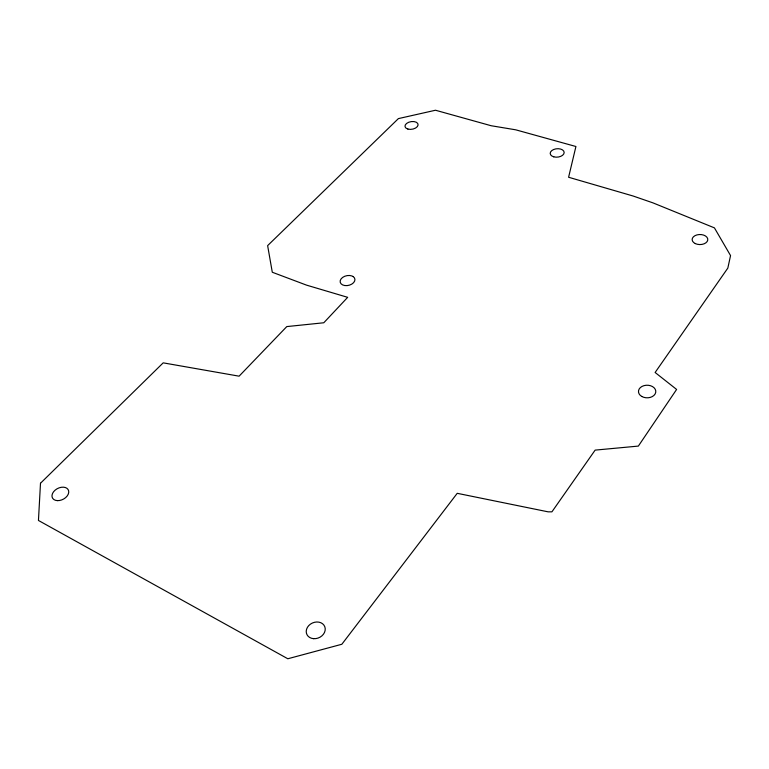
<?xml version="1.0" encoding="UTF-8"?>
<svg xmlns="http://www.w3.org/2000/svg" width="769" height="769" viewBox="0 0 769 769"><rect width="100%" height="100%" fill="white"/><g stroke="black" fill="none" stroke-linecap="round" stroke-linejoin="round"><path stroke-width="1.15" d="M40.497 483.249L38.45 520.459L287.817 658.764L341.849 644.259L457.228 493.314L548.134 511.837L551.921 511.837L595.139 450.115L638.357 446.087L676.614 389.441L655.121 372.484L727.83 268.093L730.55 255.577L714.43 227.874L652.919 202.853L633.127 196.018L568.599 177.255L575.923 146.504L515.72 129.817L491.16 125.732L435.504 110.236L398.39 118.609L267.631 245.619L272.293 272.245L306.562 285.145L347.684 297.334L323.787 322.769L286.789 326.585L239.101 376.176L163.191 362.853L40.497 483.249M353.029 276.504L351.885 275.956A7.517 4.941 -12.7 0 0 340.234 280.608A7.517 4.941 -12.7 0 0 349.587 285.107A7.517 4.941 -12.7 0 0 353.029 276.504M553.767 156.828A6.998 4.21 -5.4 0 0 564.158 152.464A6.998 4.21 -5.4 0 0 553.613 149.522A6.998 4.21 -5.4 0 0 553.767 156.828M407.887 129.067A6.613 3.835 -9.6 0 0 418.086 124.972A6.613 3.835 -9.6 0 0 408.656 122.281A6.613 3.835 -9.6 0 0 407.887 129.067M695.272 243.571A7.825 5.027 -0.1 0 0 707.74 240.139A7.825 5.027 -0.1 0 0 696.906 234.92A7.825 5.027 -0.1 0 0 695.272 243.571M641.74 396.439A8.661 6.296 0.2 0 0 655.707 392.459A8.661 6.296 0.2 0 0 643.951 385.654A8.661 6.296 0.2 0 0 641.74 396.439M57.348 500.629A8.892 6.065 -26.9 0 0 68.652 490.901A8.892 6.065 -26.9 0 0 55.099 490.17A8.892 6.065 -26.9 0 0 57.348 500.629M313.617 638.674A9.766 8.055 -23.8 0 0 324.816 626.773A9.766 8.055 -23.8 0 0 308.754 625.591A9.766 8.055 -23.8 0 0 313.617 638.674"/></g></svg>
